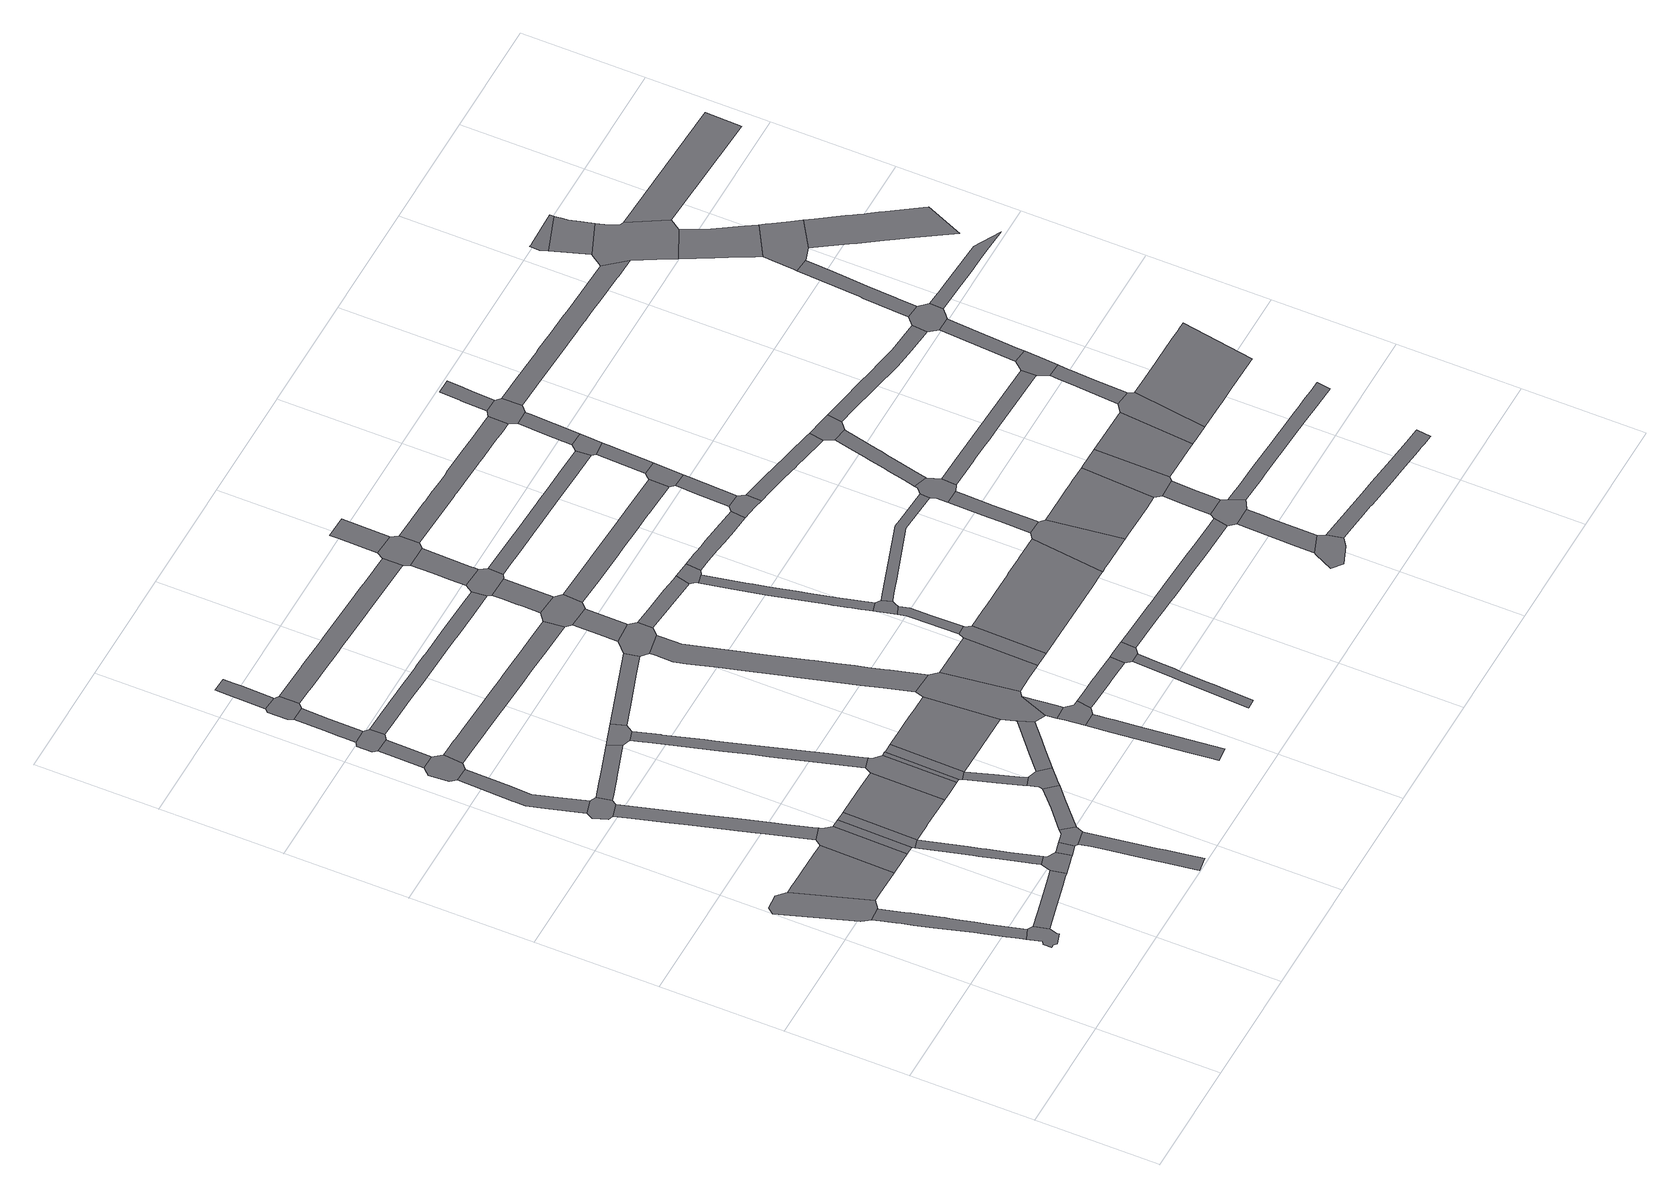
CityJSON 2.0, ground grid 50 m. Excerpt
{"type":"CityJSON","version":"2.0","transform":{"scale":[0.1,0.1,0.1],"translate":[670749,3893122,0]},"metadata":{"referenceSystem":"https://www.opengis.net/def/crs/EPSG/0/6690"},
"CityObjects":{
"road1":{"type":"Road","attributes":{"function":"9","usage":"9","RoadStructureAttribute.widthType":"3","RoadStructureAttribute.width":5,"RoadStructureAttribute.sectionType":"1"},"geometry":[{"type":"MultiSurface","lod":"1","boundaries":[[[0,1,2,3,4,5,6,7,8,9,10,11,12,13,14,15,16,17,18,19,20,21,22,23,24,25,26]]]}]},
"road2":{"type":"Road","attributes":{"function":"9","usage":"9","RoadStructureAttribute.widthType":"9","RoadStructureAttribute.width":-9999,"RoadStructureAttribute.sectionType":"9"},"geometry":[{"type":"MultiSurface","lod":"1","boundaries":[[[27,0,26,28,29,30,31,32,33,34,35,36]]]}]},
"road3":{"type":"Road","attributes":{"function":"9","usage":"9","RoadStructureAttribute.widthType":"9","RoadStructureAttribute.width":-9999,"RoadStructureAttribute.sectionType":"9"},"geometry":[{"type":"MultiSurface","lod":"1","boundaries":[[[37,38,39,40,41,42,13,12,43]]]}]},
"road4":{"type":"Road","attributes":{"function":"3","usage":"1","RoadStructureAttribute.widthType":"1","RoadStructureAttribute.width":30.62,"RoadStructureAttribute.sectionType":"1"},"geometry":[{"type":"MultiSurface","lod":"1","boundaries":[[[44,45,46,47,48,49,50,37,43]]]}]},
"road5":{"type":"Road","attributes":{"function":"9","usage":"9","RoadStructureAttribute.widthType":"3","RoadStructureAttribute.width":5.82,"RoadStructureAttribute.sectionType":"1"},"geometry":[{"type":"MultiSurface","lod":"1","boundaries":[[[51,52,53,54,55,56,57,58,27,36]]]}]},
"road6":{"type":"Road","attributes":{"function":"9","usage":"9","RoadStructureAttribute.widthType":"1","RoadStructureAttribute.width":30.62,"RoadStructureAttribute.sectionType":"9"},"geometry":[{"type":"MultiSurface","lod":"1","boundaries":[[[59,60,61,62,63,64,46,45]]]}]},
"road7":{"type":"Road","attributes":{"function":"9","usage":"9","RoadStructureAttribute.widthType":"9","RoadStructureAttribute.width":-9999,"RoadStructureAttribute.sectionType":"9"},"geometry":[{"type":"MultiSurface","lod":"1","boundaries":[[[65,66,67,68,69,70,71,72]]]}]},
"road8":{"type":"Road","attributes":{"function":"9","usage":"9","RoadStructureAttribute.widthType":"3","RoadStructureAttribute.width":5.59,"RoadStructureAttribute.sectionType":"1"},"geometry":[{"type":"MultiSurface","lod":"1","boundaries":[[[73,74,75,76,77,78,79,80,81,82,64,63,83,84,85,86,87,88,89,90,65,72]]]}]},
"road9":{"type":"Road","attributes":{"function":"9","usage":"9","RoadStructureAttribute.widthType":"4","RoadStructureAttribute.width":3.79,"RoadStructureAttribute.sectionType":"1"},"geometry":[{"type":"MultiSurface","lod":"1","boundaries":[[[91,92,93,94,95,96,97,98,99,100,101,102,103,104,105]]]}]},
"road10":{"type":"Road","attributes":{"function":"9","usage":"9","RoadStructureAttribute.widthType":"9","RoadStructureAttribute.width":-9999,"RoadStructureAttribute.sectionType":"9"},"geometry":[{"type":"MultiSurface","lod":"1","boundaries":[[[55,106,107,108,109,110,105,104,56]]]}]},
"road11":{"type":"Road","attributes":{"function":"9","usage":"9","RoadStructureAttribute.widthType":"9","RoadStructureAttribute.width":-9999,"RoadStructureAttribute.sectionType":"1"},"geometry":[{"type":"MultiSurface","lod":"1","boundaries":[[[111,61,60,112]]]}]},
"road12":{"type":"Road","attributes":{"function":"9","usage":"9","RoadStructureAttribute.widthType":"3","RoadStructureAttribute.width":5.27,"RoadStructureAttribute.sectionType":"1"},"geometry":[{"type":"MultiSurface","lod":"1","boundaries":[[[113,114,115,116,69,68,117,118,119,120,121,122]]]}]},
"road13":{"type":"Road","attributes":{"function":"9","usage":"9","RoadStructureAttribute.widthType":"9","RoadStructureAttribute.width":-9999,"RoadStructureAttribute.sectionType":"9"},"geometry":[{"type":"MultiSurface","lod":"1","boundaries":[[[97,96,123,124,111,112]]]}]},
"road14":{"type":"Road","attributes":{"function":"9","usage":"9","RoadStructureAttribute.widthType":"3","RoadStructureAttribute.width":5.82,"RoadStructureAttribute.sectionType":"1"},"geometry":[{"type":"MultiSurface","lod":"1","boundaries":[[[125,126,127,128,109,108]]]}]},
"road15":{"type":"Road","attributes":{"function":"9","usage":"9","RoadStructureAttribute.widthType":"3","RoadStructureAttribute.width":5.71,"RoadStructureAttribute.sectionType":"1"},"geometry":[{"type":"MultiSurface","lod":"1","boundaries":[[[129,130,131,132,133,134,135,136,137,138,139,140,141]]]}]},
"road16":{"type":"Road","attributes":{"function":"9","usage":"9","RoadStructureAttribute.widthType":"9","RoadStructureAttribute.width":-9999,"RoadStructureAttribute.sectionType":"9"},"geometry":[{"type":"MultiSurface","lod":"1","boundaries":[[[142,122,121,143,144,145,146,147,148]]]}]},
"road17":{"type":"Road","attributes":{"function":"9","usage":"9","RoadStructureAttribute.widthType":"9","RoadStructureAttribute.width":-9999,"RoadStructureAttribute.sectionType":"9"},"geometry":[{"type":"MultiSurface","lod":"1","boundaries":[[[149,150,151,126,125,129,141,152]]]}]},
"road18":{"type":"Road","attributes":{"function":"9","usage":"9","RoadStructureAttribute.widthType":"3","RoadStructureAttribute.width":5.88,"RoadStructureAttribute.sectionType":"1"},"geometry":[{"type":"MultiSurface","lod":"1","boundaries":[[[153,154,155,156,146,145]]]}]},
"road19":{"type":"Road","attributes":{"function":"3","usage":"1","RoadStructureAttribute.widthType":"1","RoadStructureAttribute.width":30.62,"RoadStructureAttribute.sectionType":"1"},"geometry":[{"type":"MultiSurface","lod":"1","boundaries":[[[157,158,159,123,96,160,161,162,163,164,165]]]}]},
"road20":{"type":"Road","attributes":{"function":"9","usage":"9","RoadStructureAttribute.widthType":"3","RoadStructureAttribute.width":5.9,"RoadStructureAttribute.sectionType":"1"},"geometry":[{"type":"MultiSurface","lod":"1","boundaries":[[[166,167,168,67,66,169,170,171,172]]]}]},
"road21":{"type":"Road","attributes":{"function":"9","usage":"9","RoadStructureAttribute.widthType":"9","RoadStructureAttribute.width":-9999,"RoadStructureAttribute.sectionType":"9"},"geometry":[{"type":"MultiSurface","lod":"1","boundaries":[[[173,155,154,174,175,176,177,178]]]}]},
"road22":{"type":"Road","attributes":{"function":"9","usage":"9","RoadStructureAttribute.widthType":"3","RoadStructureAttribute.width":5.88,"RoadStructureAttribute.sectionType":"1"},"geometry":[{"type":"MultiSurface","lod":"1","boundaries":[[[179,180,181,182,177,176,183,184]]]}]},
"road23":{"type":"Road","attributes":{"function":"9","usage":"9","RoadStructureAttribute.widthType":"3","RoadStructureAttribute.width":5.82,"RoadStructureAttribute.sectionType":"1"},"geometry":[{"type":"MultiSurface","lod":"1","boundaries":[[[185,186,187,188,149,152]]]}]},
"road24":{"type":"Road","attributes":{"function":"9","usage":"9","RoadStructureAttribute.widthType":"9","RoadStructureAttribute.width":-9999,"RoadStructureAttribute.sectionType":"9"},"geometry":[{"type":"MultiSurface","lod":"1","boundaries":[[[179,184,189,190,191,192,193,194]]]}]},
"road25":{"type":"Road","attributes":{"function":"9","usage":"9","RoadStructureAttribute.widthType":"9","RoadStructureAttribute.width":-9999,"RoadStructureAttribute.sectionType":"9"},"geometry":[{"type":"MultiSurface","lod":"1","boundaries":[[[157,165,195,196,197,198,199,200]]]}]},
"road26":{"type":"Road","attributes":{"function":"9","usage":"9","RoadStructureAttribute.widthType":"3","RoadStructureAttribute.width":5.88,"RoadStructureAttribute.sectionType":"1"},"geometry":[{"type":"MultiSurface","lod":"1","boundaries":[[[201,202,192,191,203,204,205,206]]]}]},
"road27":{"type":"Road","attributes":{"function":"9","usage":"9","RoadStructureAttribute.widthType":"9","RoadStructureAttribute.width":-9999,"RoadStructureAttribute.sectionType":"9"},"geometry":[{"type":"MultiSurface","lod":"1","boundaries":[[[207,208,209,210,211,166,172]]]}]},
"road28":{"type":"Road","attributes":{"function":"9","usage":"9","RoadStructureAttribute.widthType":"3","RoadStructureAttribute.width":4.52,"RoadStructureAttribute.sectionType":"1"},"geometry":[{"type":"MultiSurface","lod":"1","boundaries":[[[207,212,213,214,215,216,217,200,199,218,219,220,221,222,223,224,225,208]]]}]},
"road29":{"type":"Road","attributes":{"function":"9","usage":"9","RoadStructureAttribute.widthType":"4","RoadStructureAttribute.width":3.56,"RoadStructureAttribute.sectionType":"1"},"geometry":[{"type":"MultiSurface","lod":"1","boundaries":[[[226,227,228,229,230,231,232,233,234,235]]]}]},
"road30":{"type":"Road","attributes":{"function":"9","usage":"9","RoadStructureAttribute.widthType":"1","RoadStructureAttribute.width":30.62,"RoadStructureAttribute.sectionType":"1"},"geometry":[{"type":"MultiSurface","lod":"1","boundaries":[[[236,197,196,237]]]}]},
"road31":{"type":"Road","attributes":{"function":"9","usage":"9","RoadStructureAttribute.widthType":"9","RoadStructureAttribute.width":-9999,"RoadStructureAttribute.sectionType":"9"},"geometry":[{"type":"MultiSurface","lod":"1","boundaries":[[[238,232,231,239,240,187,186,241,242,243]]]}]},
"road32":{"type":"Road","attributes":{"function":"9","usage":"9","RoadStructureAttribute.widthType":"9","RoadStructureAttribute.width":-9999,"RoadStructureAttribute.sectionType":"9"},"geometry":[{"type":"MultiSurface","lod":"1","boundaries":[[[226,235,244,245,236,237]]]}]},
"road33":{"type":"Road","attributes":{"function":"9","usage":"9","RoadStructureAttribute.widthType":"2","RoadStructureAttribute.width":7.76,"RoadStructureAttribute.sectionType":"1"},"geometry":[{"type":"MultiSurface","lod":"1","boundaries":[[[246,247,248,249,250,251,252,253,254,255,256,257,258,259,260,144,143,261,262,263,264,265,266,267,268,269,270,271]]]}]},
"road34":{"type":"Road","attributes":{"function":"9","usage":"9","RoadStructureAttribute.widthType":"3","RoadStructureAttribute.width":5.82,"RoadStructureAttribute.sectionType":"1"},"geometry":[{"type":"MultiSurface","lod":"1","boundaries":[[[272,273,274,275,276,277,278,279,280,238,243]]]}]},
"road35":{"type":"Road","attributes":{"function":"3","usage":"1","RoadStructureAttribute.widthType":"1","RoadStructureAttribute.width":30.62,"RoadStructureAttribute.sectionType":"1"},"geometry":[{"type":"MultiSurface","lod":"1","boundaries":[[[235,281,282,283,284,285,286,287,288,244]]]}]},
"road36":{"type":"Road","attributes":{"function":"9","usage":"9","RoadStructureAttribute.widthType":"3","RoadStructureAttribute.width":5.9,"RoadStructureAttribute.sectionType":"1"},"geometry":[{"type":"MultiSurface","lod":"1","boundaries":[[[289,290,291,292,293,210,209]]]}]},
"road37":{"type":"Road","attributes":{"function":"9","usage":"9","RoadStructureAttribute.widthType":"3","RoadStructureAttribute.width":5.59,"RoadStructureAttribute.sectionType":"1"},"geometry":[{"type":"MultiSurface","lod":"1","boundaries":[[[174,294,295,296,297,298,299,300,301,302,303,304,305,306,307,308,309,310,311,312,313,314,315,316,317,175]]]}]},
"road38":{"type":"Road","attributes":{"function":"9","usage":"9","RoadStructureAttribute.widthType":"3","RoadStructureAttribute.width":5.88,"RoadStructureAttribute.sectionType":"1"},"geometry":[{"type":"MultiSurface","lod":"1","boundaries":[[[318,319,320,321,322,323,324,325,326,327,328,329,330,331]]]}]},
"road39":{"type":"Road","attributes":{"function":"9","usage":"9","RoadStructureAttribute.widthType":"2","RoadStructureAttribute.width":7.21,"RoadStructureAttribute.sectionType":"1"},"geometry":[{"type":"MultiSurface","lod":"1","boundaries":[[[332,333,334,335,336,337,338,339,340,341,342,343,190,189,344,345,346,347,348,349,350,351,352,353]]]}]},
"road40":{"type":"Road","attributes":{"function":"9","usage":"9","RoadStructureAttribute.widthType":"9","RoadStructureAttribute.width":-9999,"RoadStructureAttribute.sectionType":"9"},"geometry":[{"type":"MultiSurface","lod":"1","boundaries":[[[354,355,356,357,358,325,324,359]]]}]},
"road41":{"type":"Road","attributes":{"function":"9","usage":"9","RoadStructureAttribute.widthType":"9","RoadStructureAttribute.width":-9999,"RoadStructureAttribute.sectionType":"9"},"geometry":[{"type":"MultiSurface","lod":"1","boundaries":[[[357,356,360,361,362]]]}]},
"road42":{"type":"Road","attributes":{"function":"9","usage":"9","RoadStructureAttribute.widthType":"9","RoadStructureAttribute.width":-9999,"RoadStructureAttribute.sectionType":"9"},"geometry":[{"type":"MultiSurface","lod":"1","boundaries":[[[363,364,365,366,283,282,367,276,275,362,361]]]}]},
"road43":{"type":"Road","attributes":{"function":"9","usage":"9","RoadStructureAttribute.widthType":"2","RoadStructureAttribute.width":9.05,"RoadStructureAttribute.sectionType":"1"},"geometry":[{"type":"MultiSurface","lod":"1","boundaries":[[[368,369,370,371,372,373,374,375,376,377,378,366,365,379,380,381,382,383,384,385,386,387,388,389,390,391,392,393,394,395]]]}]},
"road44":{"type":"Road","attributes":{"function":"9","usage":"9","RoadStructureAttribute.widthType":"9","RoadStructureAttribute.width":-9999,"RoadStructureAttribute.sectionType":"9"},"geometry":[{"type":"MultiSurface","lod":"1","boundaries":[[[396,397,398,399,292,291,395,394]]]}]},
"road45":{"type":"Road","attributes":{"function":"9","usage":"9","RoadStructureAttribute.widthType":"2","RoadStructureAttribute.width":9.05,"RoadStructureAttribute.sectionType":"1"},"geometry":[{"type":"MultiSurface","lod":"1","boundaries":[[[398,400,401,402,403,399]]]}]},
"road46":{"type":"Road","attributes":{"function":"9","usage":"9","RoadStructureAttribute.widthType":"3","RoadStructureAttribute.width":5.72,"RoadStructureAttribute.sectionType":"1"},"geometry":[{"type":"MultiSurface","lod":"1","boundaries":[[[404,405,406,407,408,409,410,411,412,413,414,415,354,359]]]}]},
"road47":{"type":"Road","attributes":{"function":"3","usage":"1","RoadStructureAttribute.widthType":"1","RoadStructureAttribute.width":30.62,"RoadStructureAttribute.sectionType":"1"},"geometry":[{"type":"MultiSurface","lod":"1","boundaries":[[[416,417,418,419,364,363]]]}]},
"road48":{"type":"Road","attributes":{"function":"9","usage":"9","RoadStructureAttribute.widthType":"9","RoadStructureAttribute.width":-9999,"RoadStructureAttribute.sectionType":"9"},"geometry":[{"type":"MultiSurface","lod":"1","boundaries":[[[401,400,420,421,422,423,246,271]]]}]},
"road49":{"type":"Road","attributes":{"function":"9","usage":"9","RoadStructureAttribute.widthType":"4","RoadStructureAttribute.width":3.65,"RoadStructureAttribute.sectionType":"1"},"geometry":[{"type":"MultiSurface","lod":"1","boundaries":[[[424,425,426,427,428,429,430,431,432,433,434,435,436]]]}]},
"road50":{"type":"Road","attributes":{"function":"9","usage":"9","RoadStructureAttribute.widthType":"2","RoadStructureAttribute.width":9.05,"RoadStructureAttribute.sectionType":"1"},"geometry":[{"type":"MultiSurface","lod":"1","boundaries":[[[437,438,439,440,423,422,441,442]]]}]},
"road51":{"type":"Road","attributes":{"function":"9","usage":"9","RoadStructureAttribute.widthType":"9","RoadStructureAttribute.width":-9999,"RoadStructureAttribute.sectionType":"9"},"geometry":[{"type":"MultiSurface","lod":"1","boundaries":[[[443,419,418,444,445,446,447,448]]]}]},
"road52":{"type":"Road","attributes":{"function":"9","usage":"9","RoadStructureAttribute.widthType":"9","RoadStructureAttribute.width":-9999,"RoadStructureAttribute.sectionType":"9"},"geometry":[{"type":"MultiSurface","lod":"1","boundaries":[[[306,305,437,442,449,450,451,452]]]}]},
"road53":{"type":"Road","attributes":{"function":"9","usage":"9","RoadStructureAttribute.widthType":"2","RoadStructureAttribute.width":6.01,"RoadStructureAttribute.sectionType":"1"},"geometry":[{"type":"MultiSurface","lod":"1","boundaries":[[[453,454,455,456,457,458,397,396]]]}]},
"road54":{"type":"Road","attributes":{"function":"9","usage":"9","RoadStructureAttribute.widthType":"9","RoadStructureAttribute.width":-9999,"RoadStructureAttribute.sectionType":"9"},"geometry":[{"type":"MultiSurface","lod":"1","boundaries":[[[459,409,408,432,431,460,461]]]}]},
"road55":{"type":"Road","attributes":{"function":"9","usage":"9","RoadStructureAttribute.widthType":"2","RoadStructureAttribute.width":9.05,"RoadStructureAttribute.sectionType":"1"},"geometry":[{"type":"MultiSurface","lod":"1","boundaries":[[[451,462,463,464,465,466,467,468,452]]]}]},
"road56":{"type":"Road","attributes":{"function":"9","usage":"9","RoadStructureAttribute.widthType":"4","RoadStructureAttribute.width":3.93,"RoadStructureAttribute.sectionType":"1"},"geometry":[{"type":"MultiSurface","lod":"1","boundaries":[[[469,470,471,472,473,474,475,476,443,448]]]}]},
"road57":{"type":"Road","attributes":{"function":"9","usage":"9","RoadStructureAttribute.widthType":"9","RoadStructureAttribute.width":-9999,"RoadStructureAttribute.sectionType":"9"},"geometry":[{"type":"MultiSurface","lod":"1","boundaries":[[[466,465,477,478,479,480,332,353]]]}]},
"road58":{"type":"Road","attributes":{"function":"9","usage":"9","RoadStructureAttribute.widthType":"9","RoadStructureAttribute.width":-9999,"RoadStructureAttribute.sectionType":"9"},"geometry":[{"type":"MultiSurface","lod":"1","boundaries":[[[481,482,473,472,483,484,485]]]}]},
"road59":{"type":"Road","attributes":{"function":"9","usage":"9","RoadStructureAttribute.widthType":"4","RoadStructureAttribute.width":3.93,"RoadStructureAttribute.sectionType":"1"},"geometry":[{"type":"MultiSurface","lod":"1","boundaries":[[[486,487,488,489,490,491,492,493,494,495,496,482,481,497,498,499,500,501,502,503,504,505]]]}]},
"road60":{"type":"Road","attributes":{"function":"9","usage":"9","RoadStructureAttribute.widthType":"2","RoadStructureAttribute.width":9.05,"RoadStructureAttribute.sectionType":"1"},"geometry":[{"type":"MultiSurface","lod":"1","boundaries":[[[506,507,480,479,508]]]}]},
"road61":{"type":"Road","attributes":{"function":"9","usage":"9","RoadStructureAttribute.widthType":"9","RoadStructureAttribute.width":-9999,"RoadStructureAttribute.sectionType":"9"},"geometry":[{"type":"MultiSurface","lod":"1","boundaries":[[[509,510,511,454,453,512,486,505]]]}]},
"road62":{"type":"Road","attributes":{"function":"3","usage":"1","RoadStructureAttribute.widthType":"1","RoadStructureAttribute.width":30.62,"RoadStructureAttribute.sectionType":"1"},"geometry":[{"type":"MultiSurface","lod":"1","boundaries":[[[513,514,515,516,517,518,519,520,446,445,521,522,523,524,525]]]}]},
"road63":{"type":"Road","attributes":{"function":"9","usage":"9","RoadStructureAttribute.widthType":"2","RoadStructureAttribute.width":7.08,"RoadStructureAttribute.sectionType":"1"},"geometry":[{"type":"MultiSurface","lod":"1","boundaries":[[[526,527,528,529,530,531,532,421,420,533,534,535,536,537,538,539,540]]]}]},
"road64":{"type":"Road","attributes":{"function":"9","usage":"9","RoadStructureAttribute.widthType":"2","RoadStructureAttribute.width":6.01,"RoadStructureAttribute.sectionType":"1"},"geometry":[{"type":"MultiSurface","lod":"1","boundaries":[[[541,542,543,544,545,546,547,548,549,550,510,509,551,552,553,554,555,556]]]}]},
"road65":{"type":"Road","attributes":{"function":"9","usage":"9","RoadStructureAttribute.widthType":"3","RoadStructureAttribute.width":5.48,"RoadStructureAttribute.sectionType":"1"},"geometry":[{"type":"MultiSurface","lod":"1","boundaries":[[[449,557,558,559,560,561,562,563,564,565,566,567,568,569,570,571,572,450]]]}]},
"road66":{"type":"Road","attributes":{"function":"9","usage":"9","RoadStructureAttribute.widthType":"3","RoadStructureAttribute.width":5.72,"RoadStructureAttribute.sectionType":"1"},"geometry":[{"type":"MultiSurface","lod":"1","boundaries":[[[460,573,574,575,576,577,578,579,580,581,582,583,584,585,586,587,588,461]]]}]},
"road67":{"type":"Road","attributes":{"function":"9","usage":"9","RoadStructureAttribute.widthType":"4","RoadStructureAttribute.width":3.67,"RoadStructureAttribute.sectionType":"1"},"geometry":[{"type":"MultiSurface","lod":"1","boundaries":[[[484,589,590,591,592,593,594,595,596,597,485]]]}]},
"road68":{"type":"Road","attributes":{"function":"9","usage":"9","RoadStructureAttribute.widthType":"2","RoadStructureAttribute.width":7.03,"RoadStructureAttribute.sectionType":"1"},"geometry":[{"type":"MultiSurface","lod":"1","boundaries":[[[598,599,600,601,602,603,604,605,606,607,608,609,610,611,612,613,614,615,616,617,618,619,620,621,622,623,624,625,626,478,477]]]}]},
"road69":{"type":"Road","attributes":{"function":"9","usage":"9","RoadStructureAttribute.widthType":"9","RoadStructureAttribute.width":-9999,"RoadStructureAttribute.sectionType":"9"},"geometry":[{"type":"MultiSurface","lod":"1","boundaries":[[[627,541,556,628,629,630,631,632]]]}]},
"road70":{"type":"Road","attributes":{"function":"9","usage":"9","RoadStructureAttribute.widthType":"9","RoadStructureAttribute.width":-9999,"RoadStructureAttribute.sectionType":"9"},"geometry":[{"type":"MultiSurface","lod":"1","boundaries":[[[633,634,635,636,637,638,639,513,525]]]}]},
"road71":{"type":"Road","attributes":{"function":"9","usage":"9","RoadStructureAttribute.widthType":"3","RoadStructureAttribute.width":5.99,"RoadStructureAttribute.sectionType":"1"},"geometry":[{"type":"MultiSurface","lod":"1","boundaries":[[[632,640,641,642,643,627]]]}]},
"road72":{"type":"Road","attributes":{"function":"9","usage":"9","RoadStructureAttribute.widthType":"9","RoadStructureAttribute.width":-9999,"RoadStructureAttribute.sectionType":"9"},"geometry":[{"type":"MultiSurface","lod":"1","boundaries":[[[642,641,644,645,646,526,540]]]}]},
"road73":{"type":"Road","attributes":{"function":"9","usage":"9","RoadStructureAttribute.widthType":"3","RoadStructureAttribute.width":5.62,"RoadStructureAttribute.sectionType":"1"},"geometry":[{"type":"MultiSurface","lod":"1","boundaries":[[[647,648,649,650,639,638,651,652,653,654]]]}]},
"road74":{"type":"Road","attributes":{"function":"9","usage":"9","RoadStructureAttribute.widthType":"9","RoadStructureAttribute.width":-9999,"RoadStructureAttribute.sectionType":"9"},"geometry":[{"type":"MultiSurface","lod":"1","boundaries":[[[655,656,657,658,659,660,661,662,663]]]}]},
"road75":{"type":"Road","attributes":{"function":"9","usage":"9","RoadStructureAttribute.widthType":"3","RoadStructureAttribute.width":5.99,"RoadStructureAttribute.sectionType":"1"},"geometry":[{"type":"MultiSurface","lod":"1","boundaries":[[[644,664,665,666,667,668,669,645]]]}]},
"road76":{"type":"Road","attributes":{"function":"9","usage":"9","RoadStructureAttribute.widthType":"2","RoadStructureAttribute.width":8.18,"RoadStructureAttribute.sectionType":"1"},"geometry":[{"type":"MultiSurface","lod":"1","boundaries":[[[670,671,672,657,656,673,674,675]]]}]},
"road77":{"type":"Road","attributes":{"function":"9","usage":"9","RoadStructureAttribute.widthType":"9","RoadStructureAttribute.width":-9999,"RoadStructureAttribute.sectionType":"9"},"geometry":[{"type":"MultiSurface","lod":"1","boundaries":[[[676,677,678,594,593,679,647,654,680,681]]]}]},
"road78":{"type":"Road","attributes":{"function":"3","usage":"1","RoadStructureAttribute.widthType":"1","RoadStructureAttribute.width":30.62,"RoadStructureAttribute.sectionType":"1"},"geometry":[{"type":"MultiSurface","lod":"1","boundaries":[[[636,682,683,684,685,686,687,688,689,690,637]]]}]},
"road79":{"type":"Road","attributes":{"function":"9","usage":"9","RoadStructureAttribute.widthType":"9","RoadStructureAttribute.width":-9999,"RoadStructureAttribute.sectionType":"9"},"geometry":[{"type":"MultiSurface","lod":"1","boundaries":[[[691,692,693,565,564,667,666]]]}]},
"road80":{"type":"Road","attributes":{"function":"9","usage":"9","RoadStructureAttribute.widthType":"2","RoadStructureAttribute.width":6.01,"RoadStructureAttribute.sectionType":"1"},"geometry":[{"type":"MultiSurface","lod":"1","boundaries":[[[630,694,695,696,697,698,699,700,701,702,703,704,705,706,707,708,631]]]}]},
"road81":{"type":"Road","attributes":{"function":"9","usage":"9","RoadStructureAttribute.widthType":"9","RoadStructureAttribute.width":-9999,"RoadStructureAttribute.sectionType":"9"},"geometry":[{"type":"MultiSurface","lod":"1","boundaries":[[[709,710,711,712,713,580,579,670,675]]]}]},
"road82":{"type":"Road","attributes":{"function":"9","usage":"9","RoadStructureAttribute.widthType":"3","RoadStructureAttribute.width":5.99,"RoadStructureAttribute.sectionType":"1"},"geometry":[{"type":"MultiSurface","lod":"1","boundaries":[[[714,715,716,717,693,692,718,719,720,721]]]}]},
"road83":{"type":"Road","attributes":{"function":"9","usage":"9","RoadStructureAttribute.widthType":"2","RoadStructureAttribute.width":8.18,"RoadStructureAttribute.sectionType":"1"},"geometry":[{"type":"MultiSurface","lod":"1","boundaries":[[[722,723,713,712,724,725,726,727]]]}]},
"road84":{"type":"Road","attributes":{"function":"9","usage":"9","RoadStructureAttribute.widthType":"3","RoadStructureAttribute.width":5.62,"RoadStructureAttribute.sectionType":"1"},"geometry":[{"type":"MultiSurface","lod":"1","boundaries":[[[728,729,730,731,732,733,734,735,736,737,738,739,740,741,677,676]]]}]},
"road85":{"type":"Road","attributes":{"function":"9","usage":"9","RoadStructureAttribute.widthType":"9","RoadStructureAttribute.width":-9999,"RoadStructureAttribute.sectionType":"9"},"geometry":[{"type":"MultiSurface","lod":"1","boundaries":[[[742,743,744,745,611,610,714,721]]]}]},
"road86":{"type":"Road","attributes":{"function":"9","usage":"9","RoadStructureAttribute.widthType":"3","RoadStructureAttribute.width":5.99,"RoadStructureAttribute.sectionType":"1"},"geometry":[{"type":"MultiSurface","lod":"1","boundaries":[[[744,746,747,748,749,750,751,745]]]}]},
"road87":{"type":"Road","attributes":{"function":"9","usage":"9","RoadStructureAttribute.widthType":"9","RoadStructureAttribute.width":-9999,"RoadStructureAttribute.sectionType":"9"},"geometry":[{"type":"MultiSurface","lod":"1","boundaries":[[[726,752,753,754,686,685,727]]]}]},
"road88":{"type":"Road","attributes":{"function":"9","usage":"9","RoadStructureAttribute.widthType":"9","RoadStructureAttribute.width":-9999,"RoadStructureAttribute.sectionType":"9"},"geometry":[{"type":"MultiSurface","lod":"1","boundaries":[[[755,704,703,735,734,756,757]]]}]},
"road89":{"type":"Road","attributes":{"function":"9","usage":"9","RoadStructureAttribute.widthType":"3","RoadStructureAttribute.width":5.53,"RoadStructureAttribute.sectionType":"1"},"geometry":[{"type":"MultiSurface","lod":"1","boundaries":[[[758,759,760,761,762,763,764,765,766,767,768,769,770,771,772,773,655,663]]]}]},
"road90":{"type":"Road","attributes":{"function":"9","usage":"9","RoadStructureAttribute.widthType":"3","RoadStructureAttribute.width":5.26,"RoadStructureAttribute.sectionType":"1"},"geometry":[{"type":"MultiSurface","lod":"1","boundaries":[[[774,775,681,680,776,777,778,779,780,781,782,783,784,785]]]}]},
"road91":{"type":"Road","attributes":{"function":"3","usage":"1","RoadStructureAttribute.widthType":"1","RoadStructureAttribute.width":30.62,"RoadStructureAttribute.sectionType":"1"},"geometry":[{"type":"MultiSurface","lod":"1","boundaries":[[[786,787,753,752,788,789,790]]]}]},
"road92":{"type":"Road","attributes":{"function":"9","usage":"9","RoadStructureAttribute.widthType":"3","RoadStructureAttribute.width":5.21,"RoadStructureAttribute.sectionType":"1"},"geometry":[{"type":"MultiSurface","lod":"1","boundaries":[[[791,792,793,794,795,796,797,798,799,711,710,800,801,802,803,804,805,806,807,808,809,810,811,812,813]]]}]},
"road93":{"type":"Road","attributes":{"function":"9","usage":"9","RoadStructureAttribute.widthType":"9","RoadStructureAttribute.width":-9999,"RoadStructureAttribute.sectionType":"9"},"geometry":[{"type":"MultiSurface","lod":"1","boundaries":[[[814,815,816,817,818,786,790]]]}]},
"road94":{"type":"Road","attributes":{"function":"9","usage":"9","RoadStructureAttribute.widthType":"2","RoadStructureAttribute.width":6.01,"RoadStructureAttribute.sectionType":"1"},"geometry":[{"type":"MultiSurface","lod":"1","boundaries":[[[756,819,820,821,822,823,824,825,826,827,828,829,830,831,757]]]}]},
"road95":{"type":"Road","attributes":{"function":"9","usage":"9","RoadStructureAttribute.widthType":"2","RoadStructureAttribute.width":7.31,"RoadStructureAttribute.sectionType":"1"},"geometry":[{"type":"MultiSurface","lod":"1","boundaries":[[[832,833,834,835,836,837,838,839,840,841,842,843,743,742,844,845,846,847,848,849,850,851,852,853,854,855,856,857,858]]]}]},
"road96":{"type":"Road","attributes":{"function":"9","usage":"9","RoadStructureAttribute.widthType":"3","RoadStructureAttribute.width":5.94,"RoadStructureAttribute.sectionType":"1"},"geometry":[{"type":"MultiSurface","lod":"1","boundaries":[[[859,860,861,862,863,864,865,866,818,817]]]}]},
"road97":{"type":"Road","attributes":{"function":"9","usage":"9","RoadStructureAttribute.widthType":"9","RoadStructureAttribute.width":-9999,"RoadStructureAttribute.sectionType":"9"},"geometry":[{"type":"MultiSurface","lod":"1","boundaries":[[[863,862,867,868,869,774,785]]]}]},
"road98":{"type":"Road","attributes":{"function":"3","usage":"1","RoadStructureAttribute.widthType":"1","RoadStructureAttribute.width":30.62,"RoadStructureAttribute.sectionType":"1"},"geometry":[{"type":"MultiSurface","lod":"1","boundaries":[[[815,870,871,872,873,874,875,876,877,878,879,880,881,882,816]]]}]},
"road99":{"type":"Road","attributes":{"function":"9","usage":"9","RoadStructureAttribute.widthType":"3","RoadStructureAttribute.width":5.94,"RoadStructureAttribute.sectionType":"1"},"geometry":[{"type":"MultiSurface","lod":"1","boundaries":[[[868,883,884,885,886,887,888,869]]]}]},
"road100":{"type":"Road","attributes":{"function":"9","usage":"9","RoadStructureAttribute.widthType":"9","RoadStructureAttribute.width":-9999,"RoadStructureAttribute.sectionType":"9"},"geometry":[{"type":"MultiSurface","lod":"1","boundaries":[[[889,890,891,823,822,888,887,892,893]]]}]},
"road101":{"type":"Road","attributes":{"function":"9","usage":"9","RoadStructureAttribute.widthType":"3","RoadStructureAttribute.width":5.94,"RoadStructureAttribute.sectionType":"1"},"geometry":[{"type":"MultiSurface","lod":"1","boundaries":[[[894,895,891,890,896,897,898,899,900,901,902,903]]]}]},
"road102":{"type":"Road","attributes":{"function":"9","usage":"9","RoadStructureAttribute.widthType":"1","RoadStructureAttribute.width":15.04,"RoadStructureAttribute.sectionType":"1"},"geometry":[{"type":"MultiSurface","lod":"1","boundaries":[[[904,905,906,907,908,909,910]]]}]},
"road103":{"type":"Road","attributes":{"function":"9","usage":"9","RoadStructureAttribute.widthType":"9","RoadStructureAttribute.width":-9999,"RoadStructureAttribute.sectionType":"9"},"geometry":[{"type":"MultiSurface","lod":"1","boundaries":[[[911,912,908,907,913,914,915]]]}]},
"road104":{"type":"Road","attributes":{"function":"9","usage":"9","RoadStructureAttribute.widthType":"9","RoadStructureAttribute.width":-9999,"RoadStructureAttribute.sectionType":"9"},"geometry":[{"type":"MultiSurface","lod":"1","boundaries":[[[916,917,918,919,920,910,909,858,857,921,922,923,924,925,926]]]}]},
"road105":{"type":"Road","attributes":{"function":"9","usage":"9","RoadStructureAttribute.widthType":"1","RoadStructureAttribute.width":15.04,"RoadStructureAttribute.sectionType":"1"},"geometry":[{"type":"MultiSurface","lod":"1","boundaries":[[[927,928,929,930,931,925,924,932,933,934,935]]]}]},
"road106":{"type":"Road","attributes":{"function":"9","usage":"9","RoadStructureAttribute.widthType":"3","RoadStructureAttribute.width":4.87,"RoadStructureAttribute.sectionType":"1"},"geometry":[{"type":"MultiSurface","lod":"1","boundaries":[[[936,937,938,939,940,889,893,941,942,943,944,945]]]}]},
"road107":{"type":"Road","attributes":{"function":"9","usage":"9","RoadStructureAttribute.widthType":"9","RoadStructureAttribute.width":-9999,"RoadStructureAttribute.sectionType":"9"},"geometry":[{"type":"MultiSurface","lod":"1","boundaries":[[[946,947,903,902,948,949,950,951,952,927,935]]]}]},
"road108":{"type":"Road","attributes":{"function":"9","usage":"9","RoadStructureAttribute.widthType":"1","RoadStructureAttribute.width":15.04,"RoadStructureAttribute.sectionType":"1"},"geometry":[{"type":"MultiSurface","lod":"1","boundaries":[[[953,954,955,956,957,958,959,960,961,962,963,964,965,966,967,968,949,948]]]}]},
"road109":{"type":"Road","attributes":{"function":"9","usage":"9","RoadStructureAttribute.widthType":"2","RoadStructureAttribute.width":14.93,"RoadStructureAttribute.sectionType":"1"},"geometry":[{"type":"MultiSurface","lod":"1","boundaries":[[[969,970,916,926]]]}]}
},
"vertices":[
[334,434,0],[323,475,0],[297,568,0],[291,590,0],[283,622,0],[269,675,0],[260,711,0],[256,726,0],[251,745,0],[248,756,0],[223,847,0],[216,869,0],[190,962,0],[132,958,0],[141,927,0],[152,886,0],[156,871,0],[159,864,0],[174,810,0],[193,740,0],[236,600,0],[243,577,0],[254,538,0],[268,487,0],[277,453,0],[281,440,0],[288,416,0],
[356,421,0],[300,372,0],[304,359,0],[293,351,0],[292,316,0],[305,316,0],[317,307,0],[364,321,0],[362,331,0],[372,363,0],
[120,1288,0],[85,1321,0],[23,1317,0],[2,1290,0],[108,990,0],[117,978,0],[223,989,0],
[256,988,0],[375,986,0],[379,1284,0],[329,1285,0],[234,1287,0],[173,1288,0],[158,1288,0],
[429,377,0],[486,391,0],[582,413,0],[625,424,0],[644,428,0],[630,487,0],[586,476,0],[464,447,0],
[444,985,0],[479,984,0],[484,1283,0],[458,1312,0],[454,1327,0],[397,1309,0],
[240,2034,0],[253,2053,0],[241,2112,0],[214,2123,0],[156,2106,0],[142,2079,0],[162,2023,0],[183,2018,0],
[202,1952,0],[238,1834,0],[243,1819,0],[258,1769,0],[276,1709,0],[306,1608,0],[310,1595,0],[315,1580,0],[333,1520,0],[344,1485,0],[452,1333,0],[415,1455,0],[408,1480,0],[368,1611,0],[339,1707,0],[321,1767,0],[312,1796,0],[290,1870,0],
[664,598,0],[647,657,0],[624,740,0],[622,749,0],[606,805,0],[556,983,0],[518,972,0],[545,876,0],[575,768,0],[580,748,0],[601,675,0],[630,570,0],[633,561,0],[642,529,0],[680,540,0],
[692,440,0],[719,446,0],[732,449,0],[718,508,0],[685,525,0],
[519,1282,0],[514,984,0],
[93,2371,0],[93,2370,0],[91,2320,0],[112,2253,0],[184,2221,0],[156,2312,0],[152,2328,0],[154,2410,0],[159,2596,0],[99,2597,0],
[561,1281,0],[554,1281,0],
[778,461,0],[768,520,0],[733,511,0],[732,511,0],
[790,453,0],[801,406,0],[809,355,0],[827,242,0],[837,183,0],[847,120,0],[863,22,0],[866,4,0],[925,14,0],[911,100,0],[902,158,0],[896,191,0],[852,466,0],
[79,2621,0],[182,2616,0],[188,2696,0],[160,2730,0],[100,2730,0],[85,2714,0],[72,2702,0],
[825,545,0],[809,530,0],[791,525,0],[863,497,0],
[162,2811,0],[164,2913,0],[104,2917,0],[102,2817,0],
[780,1278,0],[701,1279,0],[578,1281,0],[598,983,0],[617,982,0],[633,982,0],[643,982,0],[757,980,0],[776,980,0],
[486,2192,0],[361,2151,0],[304,2132,0],[270,2058,0],[355,2086,0],[359,2087,0],[512,2137,0],
[89,2934,0],[187,2930,0],[185,2990,0],[166,3007,0],[106,3005,0],[90,2995,0],
[111,3256,0],[108,3135,0],[107,3071,0],[107,3053,0],[168,3145,0],[171,3255,0],
[969,594,0],[1021,640,0],[979,687,0],[908,619,0],
[190,3273,0],[189,3353,0],[173,3365,0],[113,3371,0],[100,3357,0],[101,3277,0],
[815,979,0],[872,978,0],[877,1276,0],[847,1304,0],[842,1318,0],[795,1304,0],
[116,3522,0],[115,3451,0],[176,3496,0],[176,3532,0],[177,3571,0],[117,3574,0],
[545,2126,0],[588,2138,0],[606,2168,0],[588,2225,0],[526,2205,0],
[558,2081,0],[560,2075,0],[596,1958,0],[644,1800,0],[675,1700,0],[693,1638,0],[837,1336,0],[799,1457,0],[696,1789,0],[677,1850,0],[666,1887,0],[650,1937,0],[620,2034,0],[619,2038,0],
[895,965,0],[918,897,0],[923,882,0],[934,849,0],[965,757,0],[969,745,0],[1008,758,0],[1002,771,0],[966,877,0],[932,977,0],
[894,1276,0],[890,978,0],
[1046,746,0],[978,719,0],[983,703,0],[1035,653,0],[1046,663,0],[1088,701,0],
[937,1276,0],[899,1276,0],
[936,2661,0],[826,2666,0],[743,2670,0],[725,2671,0],[707,2672,0],[635,2675,0],[611,2676,0],[538,2680,0],[454,2684,0],[440,2684,0],[373,2688,0],[320,2690,0],[279,2692,0],[266,2693,0],[219,2695,0],[231,2614,0],[344,2609,0],[359,2608,0],[396,2606,0],[474,2603,0],[589,2597,0],[642,2595,0],[700,2592,0],[787,2588,0],[802,2587,0],[945,2581,0],
[1147,754,0],[1156,762,0],[1194,795,0],[1264,857,0],[1239,915,0],[1152,839,0],[1136,824,0],[1114,806,0],[1061,759,0],
[1071,975,0],[1220,973,0],[1197,1271,0],[1138,1272,0],[1094,1273,0],[1048,1274,0],[1007,1274,0],[945,1275,0],
[691,2195,0],[849,2247,0],[931,2274,0],[920,2333,0],[748,2277,0],
[213,2929,0],[233,2928,0],[384,2922,0],[446,2919,0],[461,2918,0],[552,2915,0],[645,2911,0],[708,2908,0],[741,2906,0],[856,2901,0],[927,2898,0],[961,2897,0],[954,2957,0],[917,2959,0],[857,2961,0],[746,2966,0],[607,2972,0],[596,2973,0],[551,2975,0],[521,2976,0],[414,2981,0],[395,2981,0],[267,2987,0],[247,2988,0],
[1442,184,0],[1432,280,0],[1406,518,0],[1397,603,0],[1393,635,0],[1390,661,0],[1388,686,0],[1327,683,0],[1338,587,0],[1358,405,0],[1360,384,0],[1370,289,0],[1379,214,0],[1383,177,0],
[961,3316,0],[834,3322,0],[800,3324,0],[704,3328,0],[578,3334,0],[514,3337,0],[498,3338,0],[361,3345,0],[350,3345,0],[346,3345,0],[311,3347,0],[270,3349,0],[259,3269,0],[279,3268,0],[407,3262,0],[425,3261,0],[482,3259,0],[504,3258,0],[577,3254,0],[689,3249,0],[697,3249,0],[961,3236,0],
[1423,765,0],[1401,766,0],[1374,794,0],[1315,791,0],[1319,764,0],[1413,705,0],
[1371,821,0],[1356,953,0],[1309,835,0],
[1376,970,0],[1332,1269,0],[1305,1301,0],[1208,1306,0],[1238,918,0],
[962,2222,0],[960,2154,0],[974,2106,0],[1007,1994,0],[1015,1968,0],[1030,1914,0],[1072,1773,0],[1091,1707,0],[1132,1567,0],[1152,1498,0],[1176,1417,0],[1265,1436,0],[1263,1443,0],[1242,1515,0],[1229,1560,0],[1220,1590,0],[1215,1606,0],[1210,1623,0],[1199,1661,0],[1188,1701,0],[1186,1707,0],[1139,1868,0],[1112,1959,0],[1072,2098,0],[1052,2166,0],[1052,2188,0],[1053,2264,0],[962,2249,0],
[1078,2293,0],[1078,2354,0],[1055,2382,0],[964,2376,0],
[1057,2553,0],[967,2558,0],[965,2430,0],[964,2409,0],
[1434,704,0],[1534,699,0],[1581,697,0],[1630,695,0],[1666,693,0],[1669,753,0],[1646,754,0],[1610,756,0],[1586,757,0],[1550,759,0],[1545,759,0],[1460,763,0],
[1451,969,0],[1509,968,0],[1517,968,0],[1522,1266,0],
[1080,2575,0],[1086,2654,0],[1059,2680,0],[969,2688,0],
[1702,197,0],[1709,334,0],[1710,349,0],[1711,387,0],[1717,499,0],[1718,520,0],[1721,579,0],[1725,669,0],[1685,670,0],[1684,640,0],[1678,520,0],[1674,447,0],[1662,196,0],
[971,2882,0],[971,2840,0],[970,2782,0],[970,2757,0],[1061,2759,0],[1062,2881,0],
[1533,1290,0],[1546,968,0],[1584,967,0],[1589,1265,0],[1573,1286,0],[1573,1291,0],
[1081,2892,0],[1083,2952,0],[1064,2982,0],[973,2987,0],
[1330,2270,0],[1345,2329,0],[1324,2331,0],[1264,2337,0],[1165,2346,0],[1151,2347,0],
[1693,752,0],[1750,689,0],[1753,749,0],
[1064,3003,0],[1064,3017,0],[1066,3092,0],[1067,3209,0],[976,3210,0],[975,3124,0],[974,3049,0],
[1572,1416,0],[1572,1450,0],[1571,1505,0],[1560,1547,0],[1523,1530,0],[1531,1499,0],[1531,1474,0],[1533,1360,0],
[1087,3230,0],[1088,3310,0],[1069,3338,0],[978,3344,0],
[1539,1628,0],[1500,1617,0],[1566,1561,0],[1572,1575,0],[1560,1614,0],
[1350,2242,0],[1367,2163,0],[1378,2113,0],[1405,1990,0],[1459,1776,0],[1463,1758,0],[1467,1742,0],[1476,1709,0],[1481,1692,0],[1489,1660,0],[1493,1643,0],[1502,1768,0],[1493,1802,0],[1479,1858,0],[1466,1911,0],[1443,2005,0],[1429,2065,0],[1423,2092,0],[1417,2121,0],[1389,2251,0],
[981,3536,0],[981,3501,0],[1072,3533,0],
[1407,2262,0],[1413,2323,0],[1349,2329,0],[1348,2252,0],
[2070,1258,0],[1969,1259,0],[1957,1259,0],[1879,1261,0],[1871,1261,0],[1816,1262,0],[1703,1263,0],[1678,1264,0],[1612,967,0],[1692,965,0],[1953,961,0],[2016,960,0],[2033,960,0],
[1730,2624,0],[1592,2631,0],[1455,2637,0],[1374,2641,0],[1289,2645,0],[1202,2649,0],[1153,2651,0],[1182,2570,0],[1342,2562,0],[1386,2560,0],[1482,2556,0],[1559,2552,0],[1591,2551,0],[1669,2547,0],[1728,2544,0],
[1717,2291,0],[1695,2293,0],[1619,2302,0],[1573,2307,0],[1545,2310,0],[1513,2313,0],[1486,2316,0],[1468,2318,0],[1446,2320,0],[1425,2322,0],[1462,2257,0],[1522,2251,0],[1567,2246,0],[1631,2239,0],[1675,2234,0],[1710,2230,0],
[1138,2889,0],[1163,2888,0],[1201,2886,0],[1305,2882,0],[1378,2879,0],[1474,2875,0],[1609,2869,0],[1744,2863,0],[1741,2923,0],[1717,2924,0],[1609,2929,0],[1518,2933,0],[1466,2935,0],[1450,2936,0],[1344,2940,0],[1276,2943,0],
[1888,682,0],[1988,677,0],[2009,676,0],[2042,674,0],[2177,668,0],[2265,663,0],[2432,655,0],[2444,714,0],[2384,717,0],[2292,722,0],[2227,725,0],[2061,733,0],[2005,736,0],[1978,737,0],[1945,739,0],[1826,745,0],
[1595,1583,0],[1635,1596,0],[1678,1610,0],[1916,1689,0],[2088,1677,0],[2092,1717,0],[1943,1727,0],[1911,1729,0],[1600,1627,0],
[1292,3221,0],[1349,3218,0],[1359,3218,0],[1368,3217,0],[1420,3215,0],[1465,3213,0],[1484,3212,0],[1523,3210,0],[1538,3209,0],[1558,3208,0],[1659,3204,0],[1707,3201,0],[1754,3199,0],[1756,3279,0],[1672,3283,0],[1669,3283,0],[1653,3284,0],[1579,3287,0],[1554,3289,0],[1513,3291,0],[1486,3292,0],[1445,3294,0],[1430,3294,0],[1385,3296,0],[1342,3299,0],[1335,3299,0],[1284,3301,0],[1272,3302,0],[1177,3306,0],
[1736,2308,0],[1739,2226,0],[1775,2222,0],[1812,2215,0],[1814,2277,0],[1796,2305,0],
[2057,960,0],[2083,959,0],[2167,958,0],[2215,957,0],[2173,1256,0],[2154,1273,0],[2094,1276,0],
[1804,2506,0],[1805,2523,0],[1745,2526,0],[1741,2445,0],
[1810,2645,0],[1750,2648,0],[1739,2636,0],
[2098,1608,0],[2096,1468,0],[2096,1440,0],[2096,1400,0],[2155,1306,0],[2156,1458,0],[2158,1579,0],[2158,1608,0],
[2548,316,0],[2531,345,0],[2451,316,0],[2446,309,0],[2444,306,0],[2407,230,0],[2448,198,0],[2529,229,0],[2562,254,0],
[1815,2776,0],[1818,2832,0],[1818,2854,0],[1758,2847,0],[1755,2774,0],[1755,2765,0],
[2456,628,0],[2453,494,0],[2450,387,0],[2534,533,0],[2535,561,0],[2536,628,0],
[2172,1732,0],[2116,1750,0],[2113,1738,0],[2099,1659,0],[2187,1620,0],[2193,1680,0],
[2239,957,0],[2298,956,0],[2384,955,0],[2443,954,0],[2461,1252,0],[2387,1253,0],[2366,1253,0],[2337,1254,0],[2296,1254,0],
[1821,2913,0],[1822,2944,0],[1762,2947,0],
[1857,2208,0],[1888,2202,0],[1940,2192,0],[1990,2182,0],[2017,2176,0],[2018,2176,0],[2081,2164,0],[2094,2161,0],[2136,2153,0],[2175,2145,0],[2186,2205,0],[2169,2209,0],[1962,2250,0],[1946,2253,0],[1868,2268,0],
[2561,643,0],[2577,652,0],[2552,710,0],[2537,732,0],[2457,733,0],
[1771,3167,0],[1767,3057,0],[1764,2984,0],[1763,2972,0],[1827,3052,0],[1827,3069,0],[1831,3145,0],[1831,3169,0],
[2460,841,0],[2458,789,0],[2538,791,0],[2540,831,0],[2543,932,0],[2463,928,0],
[2185,1790,0],[2205,1877,0],[2210,1898,0],[2213,1912,0],[2218,1933,0],[2222,1951,0],[2255,2099,0],[2197,2107,0],[2178,2026,0],[2167,1976,0],[2164,1961,0],[2148,1891,0],[2143,1870,0],[2127,1799,0],
[1857,3194,0],[1856,3274,0],[1838,3293,0],[1778,3294,0],
[1843,3390,0],[1845,3437,0],[1848,3488,0],[1788,3489,0],[1783,3402,0],[1783,3400,0],
[2558,947,0],[2563,1250,0],[2466,1251,0],
[2259,2192,0],[2286,2125,0],[2296,2186,0],
[2654,244,0],[2694,240,0],[2743,235,0],[2754,233,0],[2884,219,0],[2956,211,0],[3059,200,0],[3085,197,0],[3102,195,0],[3145,191,0],[3148,190,0],[3155,249,0],[3084,257,0],[2957,271,0],[2853,283,0],[2785,290,0],
[2797,1657,0],[2293,1676,0],[2291,1616,0],[2313,1615,0],[2334,1615,0],[2411,1612,0],[2414,1611,0],[2441,1610,0],[2496,1608,0],[2516,1607,0],[2643,1603,0],[2797,1597,0],
[2767,1247,0],[2609,1249,0],[2621,946,0],[2702,944,0],[2741,944,0],
[3170,675,0],[3109,679,0],[3075,680,0],[3046,682,0],[2932,688,0],[2849,693,0],[2736,699,0],[2622,705,0],[2601,706,0],[2690,646,0],[2713,645,0],[2766,642,0],[2826,639,0],[2841,638,0],[2974,631,0],[2989,630,0],[3008,629,0],[3076,625,0],[3126,622,0],[3139,622,0],[3201,618,0],[3208,673,0],[3205,673,0],
[2772,943,0],[2836,942,0],[2877,1241,0],[2864,1263,0],[2801,1271,0],
[2354,2114,0],[2621,2065,0],[2709,2053,0],[2819,2043,0],[2824,2105,0],[2793,2107,0],[2715,2114,0],[2685,2118,0],[2633,2125,0],[2528,2144,0],[2513,2147,0],[2365,2174,0],[2329,2180,0],
[2345,3251,0],[2322,3253,0],[2218,3257,0],[2203,3258,0],[2189,3259,0],[2127,3262,0],[2120,3262,0],[2112,3262,0],[2094,3263,0],[2049,3265,0],[1943,3270,0],[1892,3273,0],[1965,3189,0],[2053,3185,0],[2088,3183,0],[2197,3178,0],[2264,3175,0],[2279,3174,0],[2325,3172,0],[2331,3172,0],[2347,3171,0],[2385,3170,0],[2451,3166,0],[2568,3161,0],[2580,3160,0],[2670,3156,0],[2599,3240,0],
[2870,1410,0],[2876,1495,0],[2876,1506,0],[2879,1548,0],[2819,1552,0],[2817,1514,0],[2815,1484,0],[2814,1467,0],
[2882,1602,0],[2888,1686,0],[2828,1694,0],
[2927,940,0],[2977,939,0],[3051,938,0],[3069,938,0],[3211,935,0],[3261,1234,0],[3235,1235,0],[3220,1235,0],[3167,1236,0],[3062,1238,0],[3046,1238,0],[2984,1239,0],[2937,1240,0],
[2889,1714,0],[2892,1755,0],[2895,1793,0],[2900,1879,0],[2908,2005,0],[2848,2006,0],
[2949,2095,0],[2916,2129,0],[2856,2135,0],[2923,2019,0],[2946,2041,0],
[2869,2337,0],[2868,2322,0],[2920,2198,0],[2921,2215,0],[2929,2337,0],[2935,2425,0],[2938,2478,0],[2943,2559,0],[2945,2590,0],[2885,2594,0],
[2762,3401,0],[2751,3445,0],[2748,3465,0],[2743,3497,0],[2582,3440,0],[2634,3294,0],[2777,3351,0],
[2573,3511,0],[2571,3471,0],[2743,3514,0],[2586,3510,0],[2583,3510,0],
[2826,3258,0],[2813,3264,0],[2806,3274,0],[2800,3286,0],[2793,3303,0],[2692,3116,0],[2715,3073,0],[2740,3025,0],[2751,3005,0],[2882,3067,0],[2912,3110,0],
[3028,2818,0],[3002,2859,0],[2989,2879,0],[2958,2928,0],[2924,2981,0],[2813,2889,0],[2859,2803,0],[2882,2760,0],[2895,2737,0],
[3271,2077,0],[3249,2078,0],[3044,2089,0],[3010,2091,0],[3005,2091,0],[3045,2036,0],[3154,2030,0],[3220,2027,0],[3288,2024,0],[3378,2019,0],
[2892,2697,0],[2886,2607,0],[3004,2607,0],[3119,2684,0],[3095,2720,0],[3056,2778,0],[3042,2797,0],
[3034,2562,0],[3085,2484,0],[3101,2460,0],[3156,2378,0],[3177,2345,0],[3206,2302,0],[3307,2149,0],[3374,2307,0],[3287,2436,0],[3274,2455,0],[3249,2492,0],[3244,2499,0],[3230,2520,0],[3221,2534,0],[3206,2556,0],[3142,2650,0],
[3436,3083,0],[3442,3232,0]
]}
